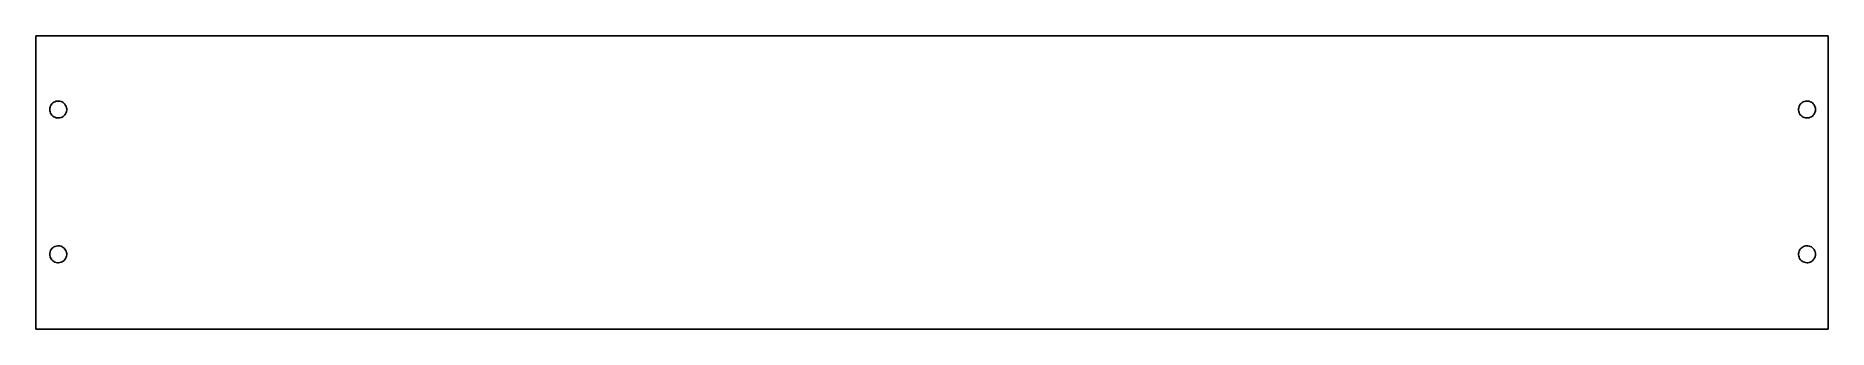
# Model space of a CAD drawing. Header units: metres. Extents: x 0 to 360, y 0 to 59.
import ezdxf

# ---------------------------------------------------------------- set-up
doc = ezdxf.new("R2010")
doc.units = ezdxf.units.M

msp = doc.modelspace()

# ---------------------------------------------------------------- linework, layer by layer
for p, q in [((359.75, 58.75), (0, 58.75)), ((0, 58.75), (0, 0)), ((359.75, 0), (359.75, 58.75)), ((2.79999, 44), (2.81812, 44.2475)), ((2.81812, 43.7525), (2.79999, 44)), ((2.81812, 44.2475), (2.87207, 44.4898)), ((2.87207, 43.5102), (2.81812, 43.7525)), ((2.87207, 44.4898), (2.96072, 44.7216)), ((2.96072, 43.2784), (2.87207, 43.5102)), ((2.96072, 44.7216), (3.0822, 44.938)), ((3.0822, 43.062), (2.96072, 43.2784)), ((3.0822, 44.938), (3.23389, 45.1344)), ((3.23389, 45.1344), (3.41255, 45.3067)), ((3.41255, 45.3067), (3.6144, 45.4511)), ((3.6144, 45.4511), (3.83511, 45.5646)), ((3.83511, 45.5646), (4.07001, 45.6447)), ((4.07001, 45.6447), (4.31406, 45.6898)), ((4.31406, 45.6898), (4.56209, 45.6989)), ((4.56209, 45.6989), (4.80878, 45.6717)), ((4.80878, 45.6717), (5.04889, 45.6089)), ((5.04889, 45.6089), (5.2773, 45.5119)), ((5.2773, 45.5119), (5.48915, 45.3826)), ((5.48915, 45.3826), (5.67992, 45.2238)), ((5.67992, 45.2238), (5.84554, 45.039)), ((5.84554, 45.039), (5.98248, 44.832)), ((5.98248, 44.832), (6.08781, 44.6073)), ((6.08781, 43.3927), (5.98248, 43.168)), ((6.08781, 44.6073), (6.15932, 44.3696)), ((6.15932, 43.6304), (6.08781, 43.3927)), ((6.15932, 44.3696), (6.19547, 44.1241)), ((6.19547, 43.8759), (6.15932, 43.6304)), ((6.19547, 44.1241), (6.19547, 43.8759)), ((353.805, 44.1241), (353.841, 44.3696)), ((353.805, 43.8759), (353.805, 44.1241)), ((353.841, 43.6304), (353.805, 43.8759)), ((353.841, 44.3696), (353.912, 44.6073)), ((353.912, 43.3927), (353.841, 43.6304)), ((353.912, 44.6073), (354.018, 44.832)), ((354.018, 43.168), (353.912, 43.3927)), ((354.018, 44.832), (354.154, 45.039)), ((354.154, 45.039), (354.32, 45.2238)), ((354.32, 45.2238), (354.511, 45.3826)), ((354.511, 45.3826), (354.723, 45.5119)), ((354.723, 45.5119), (354.951, 45.6089)), ((354.951, 45.6089), (355.191, 45.6717)), ((355.191, 45.6717), (355.438, 45.6989)), ((355.438, 45.6989), (355.686, 45.6898)), ((355.686, 45.6898), (355.93, 45.6447)), ((355.93, 45.6447), (356.165, 45.5646)), ((356.165, 45.5646), (356.386, 45.4511)), ((356.386, 45.4511), (356.587, 45.3067)), ((356.587, 45.3067), (356.766, 45.1344)), ((356.766, 45.1344), (356.918, 44.938)), ((356.918, 44.938), (357.039, 44.7216)), ((357.039, 43.2784), (356.918, 43.062)), ((357.039, 44.7216), (357.128, 44.4898)), ((357.128, 43.5102), (357.039, 43.2784)), ((357.128, 44.4898), (357.182, 44.2475)), ((357.182, 43.7525), (357.128, 43.5102)), ((357.182, 44.2475), (357.2, 44)), ((357.2, 44), (357.182, 43.7525)), ((3.23389, 42.8656), (3.0822, 43.062)), ((3.41255, 42.6933), (3.23389, 42.8656)), ((3.6144, 42.5489), (3.41255, 42.6933)), ((3.83511, 42.4354), (3.6144, 42.5489)), ((4.07001, 42.3553), (3.83511, 42.4354)), ((4.31406, 42.3102), (4.07001, 42.3553)), ((4.56209, 42.3011), (4.31406, 42.3102)), ((4.80878, 42.3283), (4.56209, 42.3011)), ((5.04889, 42.3911), (4.80878, 42.3283)), ((5.2773, 42.4881), (5.04889, 42.3911)), ((5.48915, 42.6174), (5.2773, 42.4881)), ((5.67992, 42.7762), (5.48915, 42.6174)), ((5.84554, 42.961), (5.67992, 42.7762)), ((5.98248, 43.168), (5.84554, 42.961)), ((354.154, 42.961), (354.018, 43.168)), ((354.32, 42.7762), (354.154, 42.961)), ((354.511, 42.6174), (354.32, 42.7762)), ((354.723, 42.4881), (354.511, 42.6174)), ((354.951, 42.3911), (354.723, 42.4881)), ((355.191, 42.3283), (354.951, 42.3911)), ((355.438, 42.3011), (355.191, 42.3283)), ((355.686, 42.3102), (355.438, 42.3011)), ((355.93, 42.3553), (355.686, 42.3102)), ((356.165, 42.4354), (355.93, 42.3553)), ((356.386, 42.5489), (356.165, 42.4354)), ((356.587, 42.6933), (356.386, 42.5489)), ((356.766, 42.8656), (356.587, 42.6933)), ((356.918, 43.062), (356.766, 42.8656)), ((2.79999, 15), (2.81812, 15.2475)), ((2.81812, 14.7525), (2.79999, 15)), ((2.81812, 15.2475), (2.87207, 15.4898)), ((2.87207, 14.5102), (2.81812, 14.7525)), ((2.87207, 15.4898), (2.96072, 15.7216)), ((2.96072, 14.2784), (2.87207, 14.5102)), ((2.96072, 15.7216), (3.0822, 15.938)), ((3.0822, 15.938), (3.23389, 16.1344)), ((3.23389, 16.1344), (3.41255, 16.3067)), ((3.41255, 16.3067), (3.6144, 16.4511)), ((3.6144, 16.4511), (3.83511, 16.5646)), ((3.83511, 16.5646), (4.07001, 16.6447)), ((4.07001, 16.6447), (4.31406, 16.6898)), ((4.31406, 16.6898), (4.56209, 16.6989)), ((4.56209, 16.6989), (4.80878, 16.6717)), ((4.80878, 16.6717), (5.04889, 16.6089)), ((5.04889, 16.6089), (5.2773, 16.5119)), ((5.2773, 16.5119), (5.48915, 16.3826)), ((5.48915, 16.3826), (5.67992, 16.2238)), ((5.67992, 16.2238), (5.84554, 16.039)), ((5.84554, 16.039), (5.98248, 15.832)), ((5.98248, 15.832), (6.08781, 15.6073)), ((6.08781, 14.3927), (5.98248, 14.168)), ((6.08781, 15.6073), (6.15932, 15.3696)), ((6.15932, 14.6304), (6.08781, 14.3927)), ((6.15932, 15.3696), (6.19547, 15.1241)), ((6.19547, 14.8759), (6.15932, 14.6304)), ((6.19547, 15.1241), (6.19547, 14.8759)), ((353.805, 15.1241), (353.841, 15.3696)), ((353.805, 14.8759), (353.805, 15.1241)), ((353.841, 14.6304), (353.805, 14.8759)), ((353.841, 15.3696), (353.912, 15.6073)), ((353.912, 14.3927), (353.841, 14.6304)), ((353.912, 15.6073), (354.018, 15.832)), ((354.018, 14.168), (353.912, 14.3927)), ((354.018, 15.832), (354.154, 16.039)), ((354.154, 16.039), (354.32, 16.2238)), ((354.32, 16.2238), (354.511, 16.3826)), ((354.511, 16.3826), (354.723, 16.5119)), ((354.723, 16.5119), (354.951, 16.6089)), ((354.951, 16.6089), (355.191, 16.6717)), ((355.191, 16.6717), (355.438, 16.6989)), ((355.438, 16.6989), (355.686, 16.6898)), ((355.686, 16.6898), (355.93, 16.6447)), ((355.93, 16.6447), (356.165, 16.5646)), ((356.165, 16.5646), (356.386, 16.4511)), ((356.386, 16.4511), (356.587, 16.3067)), ((356.587, 16.3067), (356.766, 16.1344)), ((356.766, 16.1344), (356.918, 15.938)), ((356.918, 15.938), (357.039, 15.7216)), ((357.039, 15.7216), (357.128, 15.4898)), ((357.128, 14.5102), (357.039, 14.2784)), ((357.128, 15.4898), (357.182, 15.2475)), ((357.182, 14.7525), (357.128, 14.5102)), ((357.182, 15.2475), (357.2, 15)), ((357.2, 15), (357.182, 14.7525)), ((3.0822, 14.062), (2.96072, 14.2784)), ((3.23389, 13.8656), (3.0822, 14.062)), ((3.41255, 13.6933), (3.23389, 13.8656)), ((3.6144, 13.5489), (3.41255, 13.6933)), ((3.83511, 13.4354), (3.6144, 13.5489)), ((4.07001, 13.3553), (3.83511, 13.4354)), ((4.31406, 13.3102), (4.07001, 13.3553)), ((4.56209, 13.3011), (4.31406, 13.3102)), ((4.80878, 13.3283), (4.56209, 13.3011)), ((5.04889, 13.3911), (4.80878, 13.3283)), ((5.2773, 13.4881), (5.04889, 13.3911)), ((5.48915, 13.6174), (5.2773, 13.4881)), ((5.67992, 13.7762), (5.48915, 13.6174)), ((5.84554, 13.961), (5.67992, 13.7762)), ((5.98248, 14.168), (5.84554, 13.961)), ((354.154, 13.961), (354.018, 14.168)), ((354.32, 13.7762), (354.154, 13.961)), ((354.511, 13.6174), (354.32, 13.7762)), ((354.723, 13.4881), (354.511, 13.6174)), ((354.951, 13.3911), (354.723, 13.4881)), ((355.191, 13.3283), (354.951, 13.3911)), ((355.438, 13.3011), (355.191, 13.3283)), ((355.686, 13.3102), (355.438, 13.3011)), ((355.93, 13.3553), (355.686, 13.3102)), ((356.165, 13.4354), (355.93, 13.3553)), ((356.386, 13.5489), (356.165, 13.4354)), ((356.587, 13.6933), (356.386, 13.5489)), ((356.766, 13.8656), (356.587, 13.6933)), ((356.918, 14.062), (356.766, 13.8656)), ((357.039, 14.2784), (356.918, 14.062)), ((0, 0), (359.75, 0))]:
    msp.add_line(p, q)

doc.saveas('drawing.dxf')
